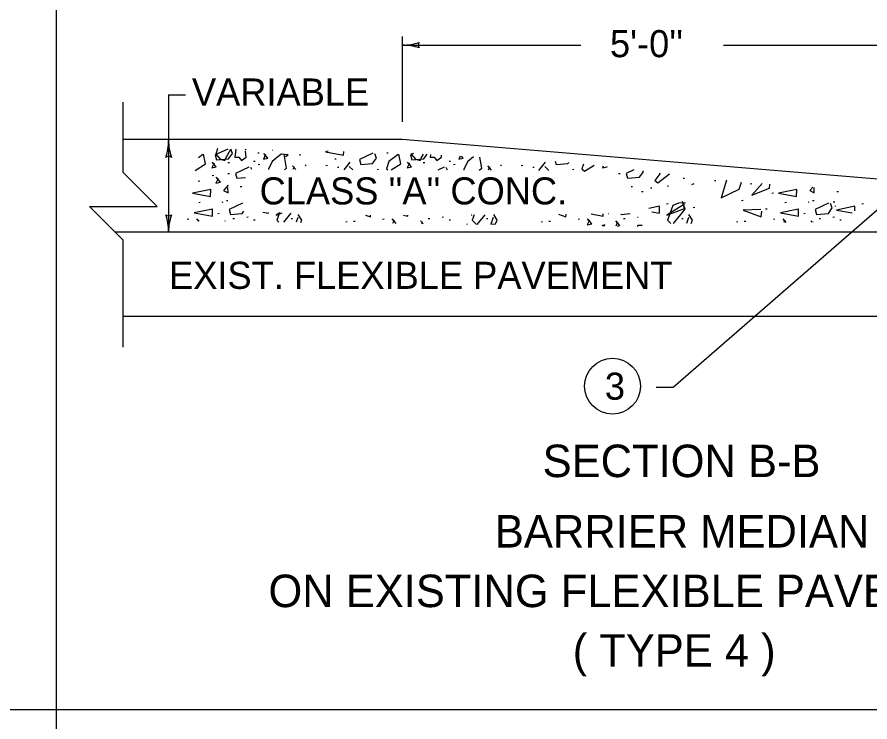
# Model space of a CAD drawing. Extents: x 1007 to 1035.5, y 1000.5 to 1021.5.
# Drawn here: x 1025.71 to 1032.01, y 1012.15 to 1017.36 of the extents above; entities that cross this region are included whole.
import ezdxf

# ---------------------------------------------------------------- set-up
doc = ezdxf.new("R2010")
doc.units = 0
doc.layers.add('Level 1', color=7, linetype='Continuous')

msp = doc.modelspace()

# ---------------------------------------------------------------- linework, layer by layer
at = {"layer": 'Level 1'}
for p, q in [((1026, 1021.5), (1026, 1011)), ((1028.5552, 1017.2146), (1028.5552, 1016.5836)), ((1028.5552, 1017.1494), (1029.8745, 1017.1494)), ((1030.9276, 1017.1494), (1032.3052, 1017.1494)), ((1030.9276, 1017.1494), (1032.3052, 1017.1494)), ((1026.8308, 1016.7838), (1026.8308, 1015.7713)), ((1026.8308, 1016.7838), (1026.9558, 1016.7838)), ((1026.4964, 1016.4545), (1028.5552, 1016.4545)), ((1028.5552, 1016.4545), (1032.2251, 1016.1487)), ((1032.2621, 1016.1082), (1030.5543, 1014.6225)), ((1026.4339, 1015.7713), (1032.3052, 1015.7713)), ((1033.8052, 1015.1463), (1026.4964, 1015.1463)), ((1030.5543, 1014.6225), (1030.4293, 1014.6225)), ((1016.5, 1012.2438), (1026, 1012.2438)), ((1026, 1012.2438), (1035.5, 1012.2438))]:
    msp.add_line(p, q, dxfattribs=at)
for points in [[(1026.4964, 1014.9193), (1026.4964, 1015.7088), (1026.2464, 1015.9588), (1026.7464, 1015.9588), (1026.4964, 1016.2088), (1026.4964, 1016.7287)], [(1027.0833, 1016.3413), (1027.0508, 1016.3172)], [(1027.1041, 1016.2733), (1027.0888, 1016.3455)], [(1027.2691, 1016.3826), (1027.1753, 1016.3391)], [(1027.1753, 1016.3391), (1027.1851, 1016.303)], [(1027.1929, 1016.3829), (1027.1804, 1016.3455)], [(1027.1804, 1016.3455), (1027.2123, 1016.3067)], [(1027.1952, 1016.3843), (1027.1929, 1016.3829)], [(1027.2525, 1016.315), (1027.2911, 1016.3821)], [(1027.2724, 1016.31), (1027.3016, 1016.3502)], [(1027.3016, 1016.3502), (1027.2891, 1016.3821)], [(1027.326, 1016.3788), (1027.3205, 1016.3219)], [(1027.3292, 1016.3812), (1027.326, 1016.3788)], [(1027.4037, 1016.3733), (1027.3968, 1016.3797)], [(1027.4037, 1016.3219), (1027.3996, 1016.3663)], [(1027.5005, 1016.3526), (1027.4894, 1016.3512)], [(1027.5473, 1016.3423), (1027.5307, 1016.3076), (1027.564, 1016.3159), (1027.5334, 1016.3506)], [(1027.6617, 1016.3441), (1027.5965, 1016.2914)], [(1027.5988, 1016.3751), (1027.5993, 1016.3746)], [(1027.5993, 1016.3746), (1027.5997, 1016.375)], [(1027.7144, 1016.3399), (1027.6617, 1016.3441)], [(1027.6853, 1016.3303), (1027.6838, 1016.3455)], [(1027.6936, 1016.3274), (1027.713, 1016.3386)], [(1027.8068, 1016.339), (1027.7958, 1016.3376)], [(1028.0083, 1016.3658), (1027.9896, 1016.3619)], [(1027.9896, 1016.3619), (1028.1228, 1016.3383)], [(1028.1228, 1016.3383), (1028.1235, 1016.3631)], [(1028.3381, 1016.3508), (1028.2396, 1016.3051), (1028.2493, 1016.269), (1028.3367, 1016.2759), (1028.3658, 1016.3162), (1028.3533, 1016.3481)], [(1028.4524, 1016.3526), (1028.4413, 1016.3512)], [(1028.5253, 1016.3413), (1028.456, 1016.29)], [(1028.5461, 1016.2733), (1028.5308, 1016.3455)], [(1028.6384, 1016.3488), (1028.6173, 1016.3391)], [(1028.6173, 1016.3391), (1028.6271, 1016.303)], [(1028.6238, 1016.3496), (1028.6224, 1016.3455)], [(1028.6224, 1016.3455), (1028.6543, 1016.3067)], [(1028.6945, 1016.315), (1028.7118, 1016.3449)], [(1028.7144, 1016.31), (1028.7388, 1016.3435)], [(1028.7645, 1016.3422), (1028.7625, 1016.3219)], [(1028.8457, 1016.3219), (1028.8443, 1016.338)], [(1027.0273, 1016.2246), (1027.1041, 1016.2733)], [(1027.1662, 1016.2776), (1027.1495, 1016.2429), (1027.1828, 1016.2513), (1027.1523, 1016.2859)], [(1027.1851, 1016.303), (1027.2724, 1016.31)], [(1027.2123, 1016.3067), (1027.2456, 1016.2983)], [(1027.2456, 1016.2983), (1027.2525, 1016.315)], [(1027.2793, 1016.2811), (1027.2683, 1016.2798)], [(1027.3205, 1016.3219), (1027.3483, 1016.3233)], [(1027.3483, 1016.3233), (1027.369, 1016.2983)], [(1027.369, 1016.2983), (1027.4037, 1016.3219)], [(1027.4699, 1016.2913), (1027.4588, 1016.2899)], [(1027.5965, 1016.2914), (1027.5673, 1016.2345)], [(1027.7005, 1016.2415), (1027.6853, 1016.3303)], [(1028.0678, 1016.3083), (1028.0568, 1016.3069)], [(1028.1675, 1016.2858), (1028.1234, 1016.2291)], [(1028.456, 1016.29), (1028.4393, 1016.2373)], [(1028.4749, 1016.2281), (1028.5461, 1016.2733)], [(1028.6082, 1016.2776), (1028.5915, 1016.2429), (1028.6248, 1016.2513), (1028.5943, 1016.2859)], [(1028.6271, 1016.303), (1028.7144, 1016.31)], [(1028.6543, 1016.3067), (1028.6876, 1016.2983)], [(1028.6876, 1016.2983), (1028.6945, 1016.315)], [(1028.7213, 1016.2811), (1028.7103, 1016.2798)], [(1028.7625, 1016.3219), (1028.7903, 1016.3233)], [(1028.7903, 1016.3233), (1028.811, 1016.2983)], [(1028.811, 1016.2983), (1028.8457, 1016.3219)], [(1028.9119, 1016.2913), (1028.9008, 1016.2899)], [(1028.9838, 1016.3307), (1028.9727, 1016.3076)], [(1028.9727, 1016.3076), (1029.006, 1016.3159)], [(1029.006, 1016.3159), (1028.9935, 1016.3301)], [(1029.0385, 1016.2914), (1029.0093, 1016.2345)], [(1029.0808, 1016.3255), (1029.0385, 1016.2914)], [(1029.1425, 1016.2415), (1029.1285, 1016.323)], [(1029.6095, 1016.2858), (1029.5621, 1016.2249)], [(1029.6846, 1016.2937), (1029.6913, 1016.269)], [(1029.6913, 1016.269), (1029.7787, 1016.2759)], [(1029.7787, 1016.2759), (1029.7846, 1016.2841)], [(1029.8923, 1016.2718), (1029.8813, 1016.2373)], [(1027.4236, 1016.2488), (1027.3251, 1016.203)], [(1027.4447, 1016.2311), (1027.4388, 1016.2459)], [(1027.5039, 1016.2675), (1027.4928, 1016.2661)], [(1027.5673, 1016.2345), (1027.5678, 1016.2308)], [(1027.6859, 1016.2304), (1027.7005, 1016.2415)], [(1027.7696, 1016.2302), (1027.7445, 1016.2587)], [(1027.7583, 1016.2504), (1027.7487, 1016.2302)], [(1027.8462, 1016.2595), (1027.8392, 1016.265)], [(1028.0033, 1016.2607), (1027.9921, 1016.2593)], [(1028.0883, 1016.2471), (1028.0772, 1016.2457)], [(1028.1903, 1016.2289), (1028.1648, 1016.2526)], [(1028.381, 1016.2301), (1028.3699, 1016.2287)], [(1028.4393, 1016.2373), (1028.4485, 1016.2282)], [(1028.8656, 1016.2488), (1028.8191, 1016.2271)], [(1028.8883, 1016.2269), (1028.8808, 1016.2459)], [(1028.9459, 1016.2675), (1028.9348, 1016.2661)], [(1029.0093, 1016.2345), (1029.0103, 1016.2266)], [(1029.1224, 1016.2263), (1029.1425, 1016.2415)], [(1029.2153, 1016.2259), (1029.1865, 1016.2587)], [(1029.2003, 1016.2504), (1029.1887, 1016.226)], [(1029.2882, 1016.2595), (1029.2812, 1016.265)], [(1029.4453, 1016.2607), (1029.4341, 1016.2593)], [(1029.5303, 1016.2471), (1029.5192, 1016.2457)], [(1029.6368, 1016.2248), (1029.6068, 1016.2526)], [(1029.823, 1016.2301), (1029.8119, 1016.2287)], [(1029.8813, 1016.2373), (1029.9008, 1016.2179)], [(1029.9008, 1016.2179), (1029.9715, 1016.2628)], [(1030.0393, 1016.2551), (1030.0335, 1016.2429)], [(1030.0335, 1016.2429), (1030.0668, 1016.2513)], [(1030.0668, 1016.2513), (1030.0661, 1016.252)], [(1030.2658, 1016.2293), (1030.2091, 1016.203)], [(1030.3062, 1016.1738), (1030.3353, 1016.2141)], [(1030.3353, 1016.2141), (1030.3323, 1016.2218)], [(1030.4545, 1016.2078), (1030.4555, 1016.1998)], [(1027.0615, 1016.145), (1027.0504, 1016.1436)], [(1027.1636, 1016.1858), (1027.1525, 1016.1844)], [(1027.1968, 1016.1653), (1027.1802, 1016.1307), (1027.2134, 1016.1389), (1027.1829, 1016.1736)], [(1027.2793, 1016.1994), (1027.2683, 1016.1981)], [(1027.3251, 1016.203), (1027.3348, 1016.1669)], [(1027.3348, 1016.1669), (1027.3982, 1016.1719)], [(1030.1633, 1016.1994), (1030.1523, 1016.1981)], [(1030.2091, 1016.203), (1030.2188, 1016.1669)], [(1030.2188, 1016.1669), (1030.3062, 1016.1738)], [(1030.4555, 1016.1998), (1030.4194, 1016.1499)], [(1030.4194, 1016.1499), (1030.4417, 1016.1333)], [(1030.4417, 1016.1333), (1030.5289, 1016.1993)], [(1030.6398, 1016.1654), (1030.6287, 1016.164)], [(1030.8702, 1016.1484), (1030.8591, 1016.147)], [(1030.9481, 1016.1516), (1030.91, 1016.0223)], [(1027.1416, 1016.0833), (1027.007, 1016.0556), (1027.1402, 1016.032), (1027.1416, 1016.0848)], [(1027.2706, 1016.1153), (1027.2373, 1016.0764), (1027.2706, 1016.0598), (1027.2692, 1016.0986)], [(1027.3712, 1016.1042), (1027.3601, 1016.1028)], [(1030.2552, 1016.1042), (1030.2441, 1016.1028)], [(1030.3982, 1016.0939), (1030.387, 1016.0926)], [(1030.5207, 1016.1075), (1030.5096, 1016.1062)], [(1030.7079, 1016.125), (1030.6913, 1016.118)], [(1030.91, 1016.0223), (1031.0418, 1016.0861)], [(1031.0418, 1016.0861), (1031.0595, 1016.1389)], [(1031.1357, 1016.1246), (1031.1246, 1016.1232)], [(1031.2115, 1016.1275), (1031.1347, 1016.0418)], [(1031.1347, 1016.0418), (1031.2665, 1016.0944)], [(1031.2665, 1016.0944), (1031.2696, 1016.1235)], [(1031.4676, 1016.0833), (1031.333, 1016.0556), (1031.4662, 1016.032), (1031.4676, 1016.0848)], [(1031.5851, 1016.1018), (1031.5633, 1016.0764)], [(1031.5966, 1016.0598), (1031.5952, 1016.0986)], [(1030.3335, 1016.0668), (1030.3223, 1016.0653)], [(1031.2956, 1016.0565), (1031.2845, 1016.0551)], [(1031.5633, 1016.0764), (1031.5966, 1016.0598)], [(1031.7755, 1016.0668), (1031.7643, 1016.0653)], [(1027.0649, 1015.9871), (1027.0538, 1015.9857)], [(1027.2303, 1015.991), (1027.2248, 1015.9868)], [(1027.2691, 1016.0007), (1027.258, 1015.9993)], [(1027.3759, 1015.9819), (1027.2775, 1015.9361)], [(1030.4544, 1015.9594), (1030.3767, 1015.9435)], [(1030.453, 1015.9082), (1030.4544, 1015.9608)], [(1030.5173, 1015.9768), (1030.5062, 1015.9754)], [(1030.6386, 1015.9758), (1030.5083, 1015.8953), (1030.6386, 1015.9438), (1030.6233, 1015.9952)], [(1030.5526, 1015.966), (1030.5138, 1015.8578)], [(1030.5956, 1015.9827), (1030.5526, 1015.966)], [(1030.6469, 1015.9841), (1030.5956, 1015.9827)], [(1030.6428, 1015.9383), (1030.6261, 1015.9854)], [(1031.071, 1016.0021), (1031.0599, 1016.0007)], [(1031.3909, 1015.9871), (1031.3798, 1015.9857)], [(1031.5563, 1015.991), (1031.5508, 1015.9868)], [(1031.5951, 1016.0007), (1031.584, 1015.9993)], [(1031.7019, 1015.9819), (1031.6035, 1015.9361), (1031.6132, 1015.9001), (1031.7006, 1015.907), (1031.7297, 1015.9473), (1031.7172, 1015.9791)], [(1031.7483, 1015.9905), (1031.7372, 1015.9891)], [(1031.7561, 1015.9591), (1031.7505, 1015.9618)], [(1031.8964, 1015.9594), (1031.7618, 1015.9318)], [(1031.8954, 1015.9258), (1031.8964, 1015.9608)], [(1031.9588, 1015.9768), (1031.9482, 1015.9754)], [(1027.1552, 1015.939), (1027.0207, 1015.9113), (1027.1538, 1015.8878), (1027.1552, 1015.9404)], [(1027.2044, 1015.9053), (1027.1933, 1015.904)], [(1027.2775, 1015.9361), (1027.2872, 1015.9001)], [(1027.2872, 1015.9001), (1027.3746, 1015.907)], [(1027.3746, 1015.907), (1027.3874, 1015.9248)], [(1027.5273, 1015.9156), (1027.569, 1015.9082)], [(1027.569, 1015.9082), (1027.5693, 1015.9145)], [(1027.6518, 1015.9123), (1027.6243, 1015.8953)], [(1027.6243, 1015.8953), (1027.6686, 1015.9118)], [(1027.6493, 1015.9123), (1027.6298, 1015.8578)], [(1027.6813, 1015.8426), (1027.7359, 1015.91)], [(1027.8143, 1015.8578), (1027.7879, 1015.8994)], [(1028.2837, 1015.8953), (1028.3201, 1015.8814)], [(1028.3201, 1015.8814), (1028.3218, 1015.8943)], [(1028.5641, 1015.8934), (1028.5958, 1015.8878)], [(1028.5958, 1015.8878), (1028.596, 1015.8937)], [(1029.0692, 1015.8971), (1029.0663, 1015.8953)], [(1029.0663, 1015.8953), (1029.071, 1015.8971)], [(1029.0859, 1015.8972), (1029.0718, 1015.8578)], [(1029.1094, 1015.8255), (1029.168, 1015.8978)], [(1029.2563, 1015.8578), (1029.2308, 1015.8983)], [(1029.7087, 1015.9017), (1029.7621, 1015.8814)], [(1029.7621, 1015.8814), (1029.7647, 1015.9021)], [(1029.9494, 1015.9034), (1030.0378, 1015.8878)], [(1030.0378, 1015.8878), (1030.0382, 1015.904)], [(1030.0797, 1015.9043), (1030.0773, 1015.904)], [(1030.1698, 1015.905), (1030.1712, 1015.9001)], [(1030.1712, 1015.9001), (1030.2388, 1015.9055)], [(1030.3968, 1015.9182), (1030.453, 1015.9082)], [(1030.5568, 1015.8322), (1030.6428, 1015.9383)], [(1030.6983, 1015.8578), (1030.6719, 1015.8994)], [(1030.7147, 1015.9496), (1030.7035, 1015.9483)], [(1031.2027, 1015.9369), (1031.0723, 1015.9313), (1031.2041, 1015.8814), (1031.2096, 1015.9244)], [(1031.248, 1015.9394), (1031.2368, 1015.938)], [(1031.4812, 1015.939), (1031.3467, 1015.9113), (1031.4798, 1015.8878), (1031.4812, 1015.9404)], [(1031.5304, 1015.9053), (1031.5193, 1015.904)], [(1031.7618, 1015.9318), (1031.8774, 1015.9113)], [(1026.9798, 1015.8645), (1026.9688, 1015.8632)], [(1027.054, 1015.8501), (1027.04, 1015.8659)], [(1027.0538, 1015.8576), (1027.0503, 1015.8502)], [(1027.2518, 1015.8478), (1027.2476, 1015.8523)], [(1027.3168, 1015.8679), (1027.3057, 1015.8666)], [(1027.4188, 1015.8782), (1027.4078, 1015.8768)], [(1027.4699, 1015.8578), (1027.4588, 1015.8563)], [(1027.6298, 1015.8578), (1027.6441, 1015.843)], [(1027.7456, 1015.8679), (1027.7345, 1015.8666)], [(1027.7838, 1015.8758), (1027.7727, 1015.8415)], [(1027.8068, 1015.8411), (1027.8143, 1015.8578)], [(1028.1496, 1015.8441), (1028.1384, 1015.8428)], [(1028.2074, 1015.8475), (1028.1963, 1015.8462)], [(1028.4218, 1015.8645), (1028.4108, 1015.8632)], [(1028.5113, 1015.8327), (1028.482, 1015.8659)], [(1028.4958, 1015.8576), (1028.484, 1015.833)], [(1028.7091, 1015.8303), (1028.6896, 1015.8523)], [(1028.7034, 1015.844), (1028.6969, 1015.8304)], [(1028.7588, 1015.8679), (1028.7477, 1015.8666)], [(1028.8608, 1015.8782), (1028.8498, 1015.8768)], [(1028.9119, 1015.8578), (1028.9008, 1015.8563)], [(1029.0718, 1015.8578), (1029.1028, 1015.8256)], [(1029.1876, 1015.8679), (1029.1765, 1015.8666)], [(1029.2258, 1015.8758), (1029.2105, 1015.8287)], [(1029.2105, 1015.8287), (1029.2438, 1015.8301)], [(1029.2438, 1015.8301), (1029.2563, 1015.8578)], [(1029.5916, 1015.8441), (1029.5804, 1015.8428)], [(1029.6494, 1015.8475), (1029.6383, 1015.8462)], [(1029.8638, 1015.8645), (1029.8528, 1015.8632)], [(1029.9378, 1015.8576), (1029.9212, 1015.8229), (1029.9545, 1015.8313), (1029.924, 1015.8659)], [(1030.1454, 1015.844), (1030.1307, 1015.8133)], [(1030.1621, 1015.8177), (1030.1316, 1015.8523)], [(1030.2008, 1015.8679), (1030.1897, 1015.8666)], [(1030.2968, 1015.8774), (1030.2918, 1015.8768)], [(1030.5138, 1015.8578), (1030.5386, 1015.8319)], [(1030.6296, 1015.8679), (1030.6185, 1015.8666)], [(1030.6678, 1015.8758), (1030.6539, 1015.8332)], [(1030.6873, 1015.8335), (1030.6983, 1015.8578)], [(1031.0336, 1015.8441), (1031.0224, 1015.8428)], [(1031.0914, 1015.8475), (1031.0803, 1015.8462)], [(1031.3058, 1015.8645), (1031.2948, 1015.8632)], [(1031.3883, 1015.8407), (1031.366, 1015.8659)], [(1031.3798, 1015.8576), (1031.3716, 1015.8405)], [(1031.5822, 1015.8426), (1031.5736, 1015.8523)], [(1031.5874, 1015.844), (1031.5868, 1015.8427)], [(1031.6428, 1015.8679), (1031.6317, 1015.8666)], [(1031.7448, 1015.8782), (1031.7338, 1015.8768)], [(1031.7959, 1015.8578), (1031.7848, 1015.8563)], [(1029.0344, 1015.8271), (1029.0292, 1015.8264)], [(1030.0519, 1015.8218), (1030.0274, 1015.8145)], [(1030.0352, 1015.8144), (1030.0519, 1015.819)], [(1030.1437, 1015.8131), (1030.1621, 1015.8177)], [(1030.2933, 1015.8176), (1030.2896, 1015.8113)], [(1030.3267, 1015.8176), (1030.2933, 1015.8176)]]:
    msp.add_lwpolyline(points, dxfattribs=at)
msp.add_circle((1030.1075, 1014.6314), 0.2062, dxfattribs=at)
for centre, radius, start, end in [((1028.5552, 1017.54), 0.3906, 270, 288.66878), ((1028.7037, 1017.1494), 0.0312, 138.7746, 220.89129), ((1028.5552, 1017.54), 0.3906, 269.98778, 270), ((1028.5552, 1016.7588), 0.3906, 71.34716, 89.99389), ((1026.4402, 1016.4458), 0.3906, 341.34716, 359.99389), ((1027.2215, 1016.4458), 0.3906, 179.98778, 180), ((1027.2215, 1016.4458), 0.3906, 180, 198.66878), ((1026.8308, 1016.2973), 0.0312, 48.7746, 130.89129), ((1026.8309, 1015.9199), 0.0312, 228.7746, 310.89129), ((1026.4402, 1015.7713), 0.3906, 0, 18.66878), ((1027.2215, 1015.7713), 0.3906, 161.34716, 179.99389), ((1026.4402, 1015.7713), 0.3906, 359.98778, 0)]:
    msp.add_arc(centre, radius, start, end, dxfattribs=at)

# ---------------------------------------------------------------- texts
for s, height, p in [("5'-0''", 0.2, (1030.0885, 1017.0606)), ('VARIABLE', 0.2, (1027.0033, 1016.7033)), ("CLASS ''A'' CONC.", 0.2, (1027.5028, 1015.9733)), ('EXIST. FLEXIBLE PAVEMENT', 0.2, (1026.8343, 1015.3499)), ('3', 0.2, (1030.0508, 1014.5314)), ('SECTION B-B', 0.24, (1029.5916, 1013.9598)), ('BARRIER MEDIAN', 0.24, (1029.2391, 1013.4398)), (' ON EXISTING FLEXIBLE PAVEMENT', 0.24, (1027.4788, 1012.9998)), ('( TYPE 4 )', 0.24, (1029.8136, 1012.5598))]:
    msp.add_text(s, height=height, dxfattribs=at).set_placement(p)

doc.saveas('drawing.dxf')
